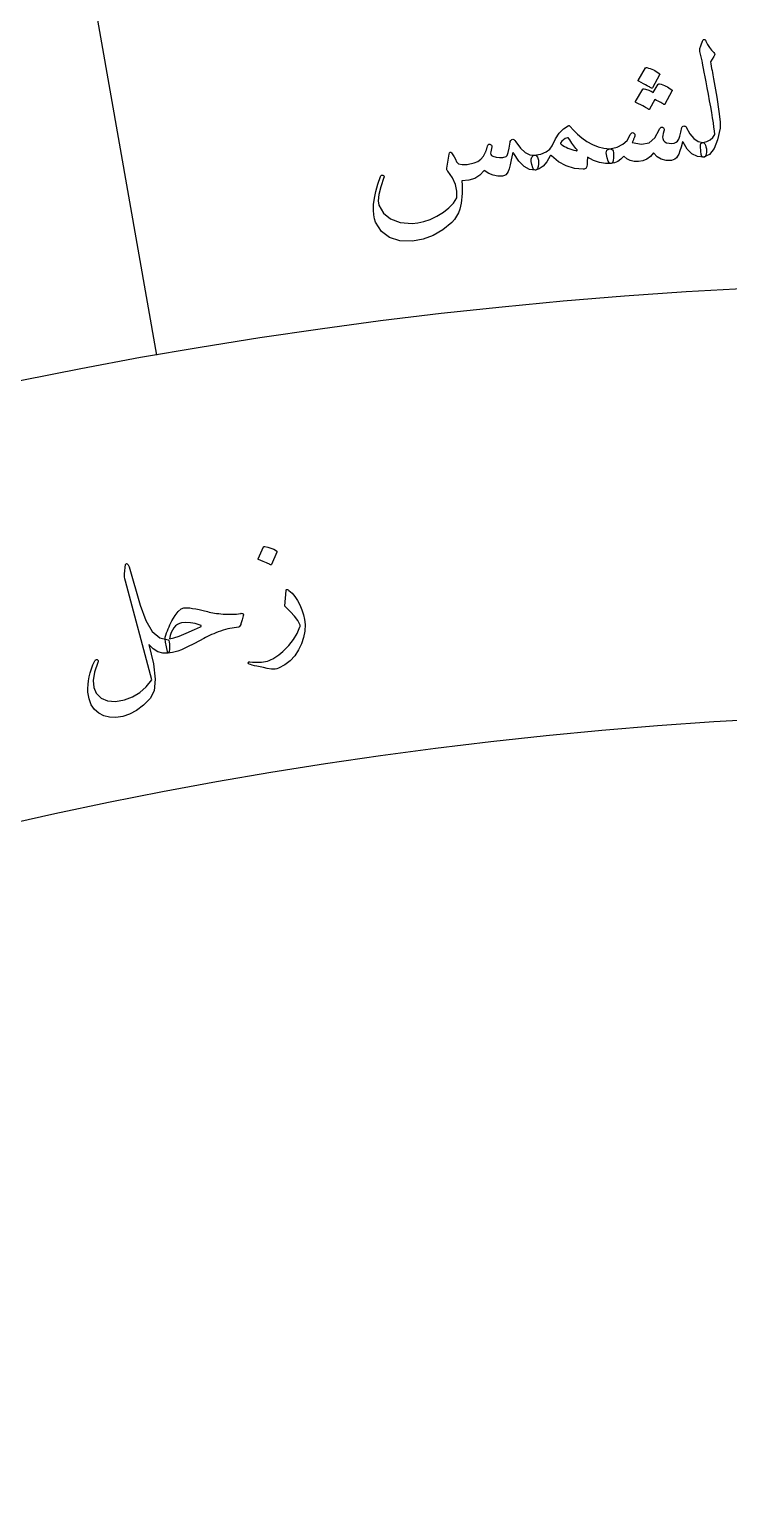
# Model space of a CAD drawing. Header units: millimetres. Extents: x -77 to 77, y -78 to 103.
# Drawn here: x -11.31 to -3.14, y 42.29 to 59.52 of the extents above; entities that cross this region are included whole.
import ezdxf

# ---------------------------------------------------------------- set-up
doc = ezdxf.new("R2010")
doc.units = ezdxf.units.MM
for name, color, linetype in [('ENGRAVE', 7, 'Continuous'), ('ENGRAVE_FINE', 8, 'Continuous'), ('TEXT', 5, 'Continuous')]:
    doc.layers.add(name, color=color, linetype=linetype)

msp = doc.modelspace()

# ---------------------------------------------------------------- linework, layer by layer
at = {"layer": 'ENGRAVE'}
for radius in [75.95, 75.95, 73.9156, 70.1375, 70.1375, 67.1538, 61.6125, 61.6125, 56.575, 56.575, 51.5375, 51.5375]:
    msp.add_circle((0, 0), radius, dxfattribs=at)
at = {"layer": 'ENGRAVE_FINE'}
msp.add_lwpolyline([(-10.6989, 60.6765), (-9.8241, 55.7155)], dxfattribs=at)
at = {"layer": 'TEXT'}
for points in [[(-3.4711, 59.3002), (-3.4598, 59.3323), (-3.451, 59.3578), (-3.4447, 59.3766), (-3.441, 59.3887), (-3.438, 59.3965), (-3.434, 59.4021), (-3.4288, 59.4057), (-3.4225, 59.4071), (-3.4152, 59.4064), (-3.409, 59.4031), (-3.4039, 59.3974), (-3.3999, 59.3892), (-3.3813, 59.3489), (-3.3598, 59.3129), (-3.3353, 59.2811), (-3.308, 59.2536), (-3.3003, 59.2448), (-3.2976, 59.2344), (-3.3, 59.2226), (-3.3075, 59.2093), (-3.347, 59.1473), (-3.3425, 59.1208), (-3.3381, 59.0948), (-3.3338, 59.0692), (-3.3294, 59.0442), (-3.3251, 59.0196), (-3.3208, 58.9955), (-3.3166, 58.9719), (-3.3124, 58.9487), (-3.2735, 58.7345), (-3.2479, 58.5667), (-3.2353, 58.4455), (-3.2356, 58.3708), (-3.2643, 58.2336), (-3.3058, 58.1311), (-3.3602, 58.0633), (-3.4275, 58.0301), (-3.4294, 58.03), (-3.4313, 58.0298), (-3.4332, 58.0297), (-3.4351, 58.0296), (-3.4471, 58.0398), (-3.4558, 58.0641), (-3.4614, 58.1025), (-3.4637, 58.1552), (-3.463, 58.1748), (-3.4585, 58.1893), (-3.45, 58.1987), (-3.4377, 58.203), (-3.3896, 58.2156), (-3.3502, 58.2356), (-3.3193, 58.263), (-3.297, 58.2979), (-3.3009, 58.3381), (-3.3064, 58.3837), (-3.3136, 58.4347), (-3.3224, 58.4912), (-3.3327, 58.5529), (-3.3444, 58.6196), (-3.3576, 58.6913), (-3.3721, 58.768), (-3.3857, 58.8433), (-3.3983, 58.9111), (-3.4097, 58.9711), (-3.4199, 59.0236), (-3.4287, 59.0684), (-3.4358, 59.1056), (-3.4413, 59.1351), (-3.4452, 59.1571), (-3.4711, 59.2655), (-3.4723, 59.2763), (-3.4727, 59.2856), (-3.4724, 59.2936), (-3.4711, 59.3002)], [(-4.1061, 59.0744), (-4.1038, 59.0769), (-4.1005, 59.0786), (-4.0962, 59.0794), (-4.0908, 59.0793), (-4.0712, 59.0735), (-4.0521, 59.067), (-4.0336, 59.0597), (-4.0156, 59.0516), (-3.9981, 59.0427), (-3.9809, 59.0328), (-3.964, 59.0219), (-3.9475, 59.0099), (-3.9433, 59.0055), (-3.941, 59.0012), (-3.9407, 58.997), (-3.9424, 58.9929), (-4.0256, 58.8407), (-4.0288, 58.8378), (-4.0332, 58.8372), (-4.0386, 58.839), (-4.0452, 58.8432), (-4.051, 58.8466), (-4.0599, 58.8518), (-4.0722, 58.8587), (-4.0878, 58.8672), (-4.1069, 58.8775), (-4.1297, 58.8894), (-4.1564, 58.903), (-4.1868, 58.9182), (-4.1909, 58.9208), (-4.193, 58.9235), (-4.1932, 58.9264), (-4.1915, 58.9294)], [(-3.9585, 58.8838), (-3.9562, 58.8864), (-3.9529, 58.888), (-3.9486, 58.8888), (-3.9432, 58.8887), (-3.9237, 58.8829), (-3.9047, 58.8763), (-3.8863, 58.869), (-3.8684, 58.8608), (-3.851, 58.8519), (-3.8339, 58.8419), (-3.817, 58.8309), (-3.8005, 58.819), (-3.7972, 58.8152), (-3.7956, 58.8111), (-3.7957, 58.8066), (-3.7975, 58.8018), (-3.8807, 58.6498), (-3.8831, 58.6477), (-3.8868, 58.6474), (-3.8919, 58.649), (-3.8983, 58.6524), (-3.9025, 58.6548), (-3.9092, 58.6585), (-3.9182, 58.6634), (-3.9295, 58.6697), (-3.9433, 58.677), (-3.9595, 58.6855), (-3.978, 58.695), (-3.9989, 58.7055), (-4.0591, 58.5933), (-4.0623, 58.5904), (-4.0666, 58.5899), (-4.072, 58.5917), (-4.0786, 58.5958), (-4.0843, 58.5993), (-4.0933, 58.6044), (-4.1055, 58.6113), (-4.121, 58.6198), (-4.14, 58.6301), (-4.1628, 58.642), (-4.1894, 58.6555), (-4.2197, 58.6707), (-4.2229, 58.6734), (-4.2244, 58.6762), (-4.2243, 58.6791), (-4.2224, 58.6821), (-4.1375, 58.8271), (-4.1353, 58.8297), (-4.132, 58.8313), (-4.1277, 58.8321), (-4.1223, 58.832), (-4.1085, 58.828), (-4.0947, 58.8236), (-4.0811, 58.8188), (-4.0675, 58.8137), (-4.0542, 58.808), (-4.0412, 58.8017), (-4.0285, 58.7948), (-4.0161, 58.7873)], [(-5.0104, 58.3979), (-5.0052, 58.4003), (-5.0005, 58.4007), (-4.9963, 58.3991), (-4.9928, 58.3955), (-4.951, 58.3477), (-4.9036, 58.3017), (-4.8506, 58.2576), (-4.7921, 58.2153), (-4.7286, 58.1783), (-4.6626, 58.1515), (-4.5941, 58.135), (-4.5231, 58.1287), (-4.507, 58.1263), (-4.4949, 58.1179), (-4.4869, 58.1037), (-4.4831, 58.0836), (-4.4812, 58.0288), (-4.4849, 57.9893), (-4.4945, 57.965), (-4.5097, 57.956), (-4.5756, 57.9569), (-4.6437, 57.9696), (-4.714, 57.9941), (-4.7865, 58.0304), (-4.7876, 57.9821), (-4.7901, 57.9456), (-4.794, 57.9207), (-4.7994, 57.9076), (-4.8068, 57.9002), (-4.8151, 57.8947), (-4.8243, 57.8911), (-4.8344, 57.8893), (-4.9389, 57.8989), (-5.0359, 57.9286), (-5.1255, 57.9784), (-5.2076, 58.0482), (-5.2108, 58.0507), (-5.2141, 58.051), (-5.2174, 58.0492), (-5.2208, 58.0451), (-5.2626, 57.9777), (-5.3054, 57.9277), (-5.3492, 57.8953), (-5.3942, 57.8804), (-5.404, 57.8814), (-5.4125, 57.8864), (-5.4198, 57.8954), (-5.4257, 57.9084), (-5.4379, 57.9476), (-5.4435, 57.9811), (-5.4427, 58.009), (-5.4352, 58.0312), (-5.4293, 58.0402), (-5.4232, 58.0468), (-5.4169, 58.0511), (-5.4103, 58.0529), (-5.3299, 58.0683), (-5.2679, 58.0921), (-5.2242, 58.1243), (-5.1987, 58.165), (-5.1611, 58.2464), (-5.1171, 58.3123), (-5.0669, 58.3628), (-5.0104, 58.3979)], [(-5.0059, 58.2553), (-5.0084, 58.2575), (-5.0115, 58.2587), (-5.0152, 58.2589), (-5.0196, 58.258), (-5.0457, 58.2477), (-5.0674, 58.235), (-5.0848, 58.2201), (-5.0979, 58.2029), (-5.1008, 58.1962), (-5.1011, 58.1905), (-5.0989, 58.1858), (-5.0941, 58.182), (-5.0753, 58.1695), (-5.0556, 58.158), (-5.0352, 58.1474), (-5.0141, 58.1377), (-4.9922, 58.1289), (-4.9695, 58.121), (-4.9461, 58.114), (-4.9219, 58.1079), (-4.9158, 58.107), (-4.911, 58.1069), (-4.9077, 58.1077), (-4.9057, 58.1093), (-4.9051, 58.1115), (-4.9059, 58.1141), (-4.908, 58.1171), (-4.9114, 58.1204), (-4.9223, 58.1335), (-4.9335, 58.1478), (-4.9451, 58.163), (-4.9569, 58.1793), (-4.969, 58.1967), (-4.9812, 58.2152), (-4.9935, 58.2347), (-5.0059, 58.2553)], [(-4.2903, 58.2854), (-4.2851, 58.2962), (-4.2792, 58.305), (-4.2727, 58.3116), (-4.2656, 58.3161), (-4.2582, 58.3182), (-4.2512, 58.3177), (-4.2445, 58.3144), (-4.238, 58.3085), (-4.2332, 58.3003), (-4.2314, 58.2902), (-4.2325, 58.2781), (-4.2367, 58.2642), (-4.24, 58.2571), (-4.2431, 58.2497), (-4.2461, 58.2422), (-4.249, 58.2343), (-4.252, 58.2264), (-4.2553, 58.2184), (-4.259, 58.2105), (-4.263, 58.2024), (-4.1539, 58.1827), (-4.0651, 58.2007), (-3.9964, 58.2564), (-3.9477, 58.3501), (-3.9425, 58.3609), (-3.9369, 58.3696), (-3.931, 58.3762), (-3.9247, 58.3806), (-3.9173, 58.3828), (-3.9103, 58.3825), (-3.9036, 58.3798), (-3.8972, 58.3747), (-3.8923, 58.3676), (-3.8899, 58.3588), (-3.8901, 58.3484), (-3.8928, 58.3364), (-3.9007, 58.3073), (-3.9056, 58.283), (-3.9074, 58.2634), (-3.9062, 58.2487), (-3.8982, 58.2281), (-3.883, 58.2121), (-3.8607, 58.2007), (-3.8313, 58.1939), (-3.7997, 58.1921), (-3.7728, 58.1958), (-3.7505, 58.2049), (-3.7329, 58.2195), (-3.7183, 58.2425), (-3.7048, 58.2768), (-3.6925, 58.3223), (-3.6814, 58.3791), (-3.6797, 58.3859), (-3.6754, 58.391), (-3.6686, 58.3943), (-3.6593, 58.3959), (-3.6497, 58.3955), (-3.6418, 58.3931), (-3.6357, 58.3887), (-3.6315, 58.3822), (-3.5891, 58.3056), (-3.5424, 58.2503), (-3.4913, 58.2161), (-3.4358, 58.2031), (-3.4241, 58.199), (-3.4143, 58.189), (-3.4062, 58.173), (-3.4001, 58.1512), (-3.3952, 58.1275), (-3.3931, 58.1058), (-3.3937, 58.0862), (-3.3971, 58.0685), (-3.4024, 58.0522), (-3.4089, 58.0403), (-3.4166, 58.033), (-3.4256, 58.0302), (-3.4993, 58.0377), (-3.5641, 58.0696), (-3.6198, 58.1258), (-3.6667, 58.2064), (-3.669, 58.2106), (-3.6714, 58.2119), (-3.6738, 58.2103), (-3.6763, 58.2058), (-3.6905, 58.15), (-3.7044, 58.1042), (-3.718, 58.0682), (-3.7312, 58.0422), (-3.7461, 58.0233), (-3.763, 58.0088), (-3.7819, 57.9988), (-3.8028, 57.9932), (-3.8666, 57.9932), (-3.9231, 58.0078), (-3.9722, 58.0372), (-4.014, 58.0812), (-4.0507, 58.0398), (-4.0925, 58.0092), (-4.1393, 57.9892), (-4.1911, 57.9799), (-4.2416, 57.9809), (-4.2865, 57.9918), (-4.3255, 58.0124), (-4.3589, 58.0428), (-4.3943, 58.0072), (-4.4315, 57.9809), (-4.4706, 57.9637), (-4.5116, 57.9559), (-4.5286, 57.9626), (-4.5432, 57.9857), (-4.5556, 58.0252), (-4.5656, 58.081), (-4.5649, 58.0983), (-4.5579, 58.112), (-4.5446, 58.1221), (-4.5251, 58.1286), (-4.4398, 58.1489), (-4.3722, 58.1818), (-4.3224, 58.2273), (-4.2903, 58.2854)], [(-5.6913, 58.2059), (-5.6886, 58.216), (-5.6839, 58.2245), (-5.6775, 58.2315), (-5.6692, 58.2371), (-5.658, 58.24), (-5.6465, 58.2369), (-5.6346, 58.2277), (-5.6223, 58.2126), (-5.5674, 58.1385), (-5.5138, 58.0871), (-5.4614, 58.0586), (-5.4103, 58.0529), (-5.3856, 58.0491), (-5.3687, 58.0306), (-5.3596, 57.9974), (-5.3583, 57.9494), (-5.3619, 57.9204), (-5.369, 57.8992), (-5.3798, 57.8858), (-5.3942, 57.8804), (-5.4627, 57.8876), (-5.5275, 57.9224), (-5.5884, 57.9849), (-5.6457, 58.0749), (-5.6505, 58.0831), (-5.6549, 58.0852), (-5.659, 58.0813), (-5.6627, 58.0714), (-5.6781, 57.9985), (-5.6918, 57.9399), (-5.7036, 57.8954), (-5.7138, 57.8652), (-5.7247, 57.843), (-5.7392, 57.8264), (-5.7575, 57.8155), (-5.7794, 57.8103), (-5.8341, 57.8095), (-5.8881, 57.8201), (-5.9413, 57.8421), (-5.9938, 57.8756), (-6.0435, 57.8218), (-6.1035, 57.7838), (-6.1737, 57.7615), (-6.2543, 57.755), (-6.2515, 57.7045), (-6.2504, 57.6567), (-6.251, 57.6116), (-6.2533, 57.5693), (-6.2574, 57.5295), (-6.2631, 57.4922), (-6.2706, 57.4574), (-6.2797, 57.425), (-6.2955, 57.3815), (-6.3164, 57.3411), (-6.3424, 57.3038), (-6.3734, 57.2695), (-6.4783, 57.1826), (-6.5897, 57.1171), (-6.7076, 57.0728), (-6.8322, 57.0498), (-6.9786, 57.0528), (-7.0993, 57.0904), (-7.1945, 57.1628), (-7.2643, 57.27), (-7.2776, 57.3092), (-7.2858, 57.357), (-7.2889, 57.4135), (-7.2869, 57.4786), (-7.2783, 57.5512), (-7.2617, 57.6298), (-7.2372, 57.7145), (-7.2046, 57.8052), (-7.2014, 57.8116), (-7.1978, 57.8163), (-7.1937, 57.8193), (-7.1891, 57.8207), (-7.1829, 57.8209), (-7.1774, 57.8198), (-7.1728, 57.8173), (-7.1689, 57.8135), (-7.1662, 57.8089), (-7.1648, 57.8039), (-7.1649, 57.7984), (-7.1663, 57.7925), (-7.2038, 57.6837), (-7.2259, 57.5935), (-7.2326, 57.522), (-7.2242, 57.4691), (-7.1704, 57.3752), (-7.0881, 57.3086), (-6.9773, 57.2691), (-6.8379, 57.2566), (-6.7703, 57.2619), (-6.6994, 57.2778), (-6.6252, 57.3041), (-6.5476, 57.3409), (-6.4708, 57.3869), (-6.4065, 57.4381), (-6.3546, 57.4947), (-6.3152, 57.5567), (-6.3123, 57.6338), (-6.3288, 57.7111), (-6.3649, 57.7887), (-6.4205, 57.8666), (-6.4262, 57.8755), (-6.4298, 57.8844), (-6.4311, 57.8934), (-6.4303, 57.9023), (-6.404, 58.066), (-6.3994, 58.081), (-6.3929, 58.0885), (-6.3847, 58.0884), (-6.3747, 58.0808), (-6.3599, 58.0589), (-6.3454, 58.0346), (-6.3312, 58.0079), (-6.3171, 57.9786), (-6.2945, 57.9548), (-6.2526, 57.9445), (-6.1914, 57.9476), (-6.111, 57.964), (-6.0683, 57.9811), (-6.0321, 58.0075), (-6.0024, 58.0432), (-5.9791, 58.088), (-5.976, 58.0943), (-5.9732, 58.101), (-5.9706, 58.1079), (-5.9684, 58.1152), (-5.9662, 58.1228), (-5.9641, 58.1304), (-5.962, 58.1382), (-5.9599, 58.1461), (-5.9556, 58.1611), (-5.9505, 58.1722), (-5.9449, 58.1796), (-5.9386, 58.1831), (-5.9328, 58.1838), (-5.9269, 58.1829), (-5.9209, 58.1802), (-5.9146, 58.1759), (-5.9093, 58.1712), (-5.9059, 58.1656), (-5.9042, 58.1592), (-5.9044, 58.1518), (-5.9179, 58.0943), (-5.9186, 58.0772), (-5.9148, 58.0632), (-5.9064, 58.0523), (-5.8936, 58.0445), (-5.8542, 58.0312), (-5.815, 58.0258), (-5.7758, 58.0284), (-5.7367, 58.0389), (-5.7248, 58.0525), (-5.7133, 58.0848), (-5.7021, 58.1359), (-5.6913, 58.2059)], [(-8.5731, 53.4759), (-8.5712, 53.4784), (-8.5684, 53.4802), (-8.5645, 53.4813), (-8.5596, 53.4816), (-8.5234, 53.4734), (-8.4887, 53.4619), (-8.4555, 53.447), (-8.4238, 53.4288), (-8.4205, 53.4257), (-8.4188, 53.4225), (-8.4186, 53.419), (-8.4199, 53.4152), (-8.4812, 53.2708), (-8.4837, 53.2672), (-8.4875, 53.2658), (-8.4926, 53.2667), (-8.4989, 53.2698), (-8.5043, 53.2725), (-8.5129, 53.2764), (-8.5246, 53.2816), (-8.5394, 53.2881), (-8.5575, 53.2958), (-8.5792, 53.3048), (-8.6044, 53.3149), (-8.6332, 53.3262), (-8.6372, 53.3282), (-8.6393, 53.3305), (-8.6397, 53.3331), (-8.6384, 53.336)], [(-10.0171, 52.7933), (-9.9514, 52.6143), (-9.8749, 52.4871), (-9.7878, 52.4118), (-9.6899, 52.3881), (-9.6825, 52.3806), (-9.6774, 52.3638), (-9.6746, 52.3376), (-9.674, 52.3021), (-9.6747, 52.2739), (-9.6782, 52.2533), (-9.6844, 52.2401), (-9.6933, 52.2345), (-9.7533, 52.2322), (-9.81, 52.2483), (-9.8637, 52.2827), (-9.9143, 52.3355), (-9.862, 52.1094), (-9.8421, 51.9288), (-9.8541, 51.7938), (-9.8982, 51.7043), (-9.9798, 51.6246), (-10.0603, 51.5629), (-10.1398, 51.5194), (-10.2184, 51.4939), (-10.2997, 51.4823), (-10.3739, 51.4847), (-10.4412, 51.5011), (-10.5015, 51.5316), (-10.552, 51.5751), (-10.5899, 51.6305), (-10.6151, 51.6979), (-10.6275, 51.7773), (-10.6286, 51.8209), (-10.6267, 51.865), (-10.6217, 51.9098), (-10.6135, 51.9553), (-10.6021, 52.0013), (-10.5874, 52.0481), (-10.5694, 52.0955), (-10.548, 52.1436), (-10.5444, 52.149), (-10.5401, 52.1532), (-10.5352, 52.1562), (-10.5296, 52.158), (-10.5246, 52.1583), (-10.5201, 52.1573), (-10.5159, 52.1547), (-10.5121, 52.1508), (-10.5094, 52.1457), (-10.5085, 52.1395), (-10.5094, 52.1323), (-10.5121, 52.1241), (-10.55, 52.0105), (-10.5654, 51.9128), (-10.5586, 51.831), (-10.5297, 51.7652), (-10.4724, 51.7075), (-10.3982, 51.6753), (-10.307, 51.6684), (-10.1987, 51.6869), (-10.1063, 51.7211), (-10.0226, 51.7713), (-9.9476, 51.8374), (-9.8813, 51.9196), (-10.1872, 53.0726), (-10.1944, 53.1002), (-10.1992, 53.1238), (-10.2017, 53.1433), (-10.2019, 53.1589), (-10.1886, 53.2684), (-10.1776, 53.2796), (-10.167, 53.2787), (-10.1569, 53.2657), (-10.1471, 53.2407)], [(-8.3101, 52.9666), (-8.3096, 52.9699), (-8.3088, 52.9725), (-8.3077, 52.9746), (-8.3062, 52.976), (-8.3014, 52.9772), (-8.2951, 52.976), (-8.2873, 52.9723), (-8.278, 52.9663), (-8.2406, 52.9337), (-8.2065, 52.8946), (-8.176, 52.849), (-8.1489, 52.7968), (-8.1253, 52.7398), (-8.1075, 52.6828), (-8.0954, 52.6258), (-8.089, 52.5688), (-8.0928, 52.4919), (-8.1069, 52.4164), (-8.1312, 52.3425), (-8.1657, 52.27), (-8.2099, 52.2023), (-8.2633, 52.1444), (-8.3261, 52.0962), (-8.3981, 52.0577), (-8.4179, 52.05), (-8.4381, 52.0455), (-8.4589, 52.0442), (-8.4802, 52.0462), (-8.5301, 52.0551), (-8.5752, 52.0636), (-8.6155, 52.0717), (-8.6511, 52.0792), (-8.6818, 52.0864), (-8.7075, 52.0931), (-8.7283, 52.0995), (-8.744, 52.1054), (-8.7474, 52.1075), (-8.75, 52.1097), (-8.7517, 52.1121), (-8.7526, 52.1146), (-8.7528, 52.118), (-8.7524, 52.1213), (-8.7513, 52.1245), (-8.7495, 52.1276), (-8.7469, 52.1301), (-8.7436, 52.1317), (-8.7394, 52.1322), (-8.7344, 52.1319), (-8.7039, 52.1288), (-8.6748, 52.127), (-8.6473, 52.1263), (-8.6213, 52.1267), (-8.5966, 52.1284), (-8.573, 52.1314), (-8.5504, 52.1356), (-8.529, 52.141), (-8.5078, 52.1481), (-8.4863, 52.1571), (-8.4642, 52.168), (-8.4417, 52.1809), (-8.4187, 52.1959), (-8.3954, 52.213), (-8.3716, 52.2323), (-8.3473, 52.2537), (-8.2802, 52.3209), (-8.2246, 52.391), (-8.1805, 52.4641), (-8.148, 52.5402), (-8.1461, 52.5463), (-8.1456, 52.553), (-8.1465, 52.5604), (-8.1489, 52.5684), (-8.1745, 52.6141), (-8.2113, 52.6636), (-8.2594, 52.7169), (-8.3188, 52.7739), (-8.3216, 52.7776), (-8.3235, 52.7811), (-8.3244, 52.7843), (-8.3244, 52.7872)], [(-9.2289, 52.7183), (-9.2097, 52.7137), (-9.1895, 52.7094), (-9.1683, 52.7054), (-9.1459, 52.7017), (-9.1226, 52.6982), (-9.0981, 52.6951), (-9.0727, 52.6922), (-9.0461, 52.6896), (-9.0194, 52.6882), (-8.9929, 52.6874), (-8.9668, 52.687), (-8.941, 52.6871), (-8.9155, 52.6881), (-8.8905, 52.6901), (-8.8658, 52.6933), (-8.8416, 52.6977), (-8.8342, 52.6985), (-8.8275, 52.6983), (-8.8216, 52.697), (-8.8163, 52.6948), (-8.8123, 52.6913), (-8.81, 52.6861), (-8.8094, 52.6793), (-8.8105, 52.6709), (-8.8154, 52.6538), (-8.8199, 52.6379), (-8.824, 52.6231), (-8.8277, 52.6095), (-8.8312, 52.5972), (-8.8346, 52.5862), (-8.8379, 52.5765), (-8.8411, 52.5682), (-8.8475, 52.5547), (-8.854, 52.5448), (-8.8607, 52.5383), (-8.8675, 52.5354), (-8.8914, 52.5336), (-8.916, 52.5307), (-8.9412, 52.5269), (-8.9669, 52.522), (-8.9933, 52.5161), (-9.0202, 52.5089), (-9.0477, 52.5005), (-9.0757, 52.4909), (-9.1036, 52.4807), (-9.1306, 52.4703), (-9.1566, 52.4599), (-9.1818, 52.4494), (-9.206, 52.4387), (-9.2293, 52.4277), (-9.2516, 52.4164), (-9.273, 52.4049), (-9.3828, 52.3461), (-9.4699, 52.3016), (-9.5346, 52.2715), (-9.577, 52.2559), (-9.6078, 52.2483), (-9.6377, 52.2421), (-9.6668, 52.2374), (-9.695, 52.2341), (-9.7103, 52.3073), (-9.7202, 52.3625), (-9.7248, 52.3998), (-9.724, 52.4192), (-9.7161, 52.4445), (-9.7076, 52.4694), (-9.6986, 52.494), (-9.6891, 52.5182), (-9.679, 52.5421), (-9.6684, 52.5656), (-9.6574, 52.5888), (-9.6457, 52.6116), (-9.6081, 52.6751), (-9.5723, 52.7215), (-9.5381, 52.7509), (-9.5058, 52.7633), (-9.4877, 52.7643), (-9.4648, 52.7636), (-9.4372, 52.761), (-9.4048, 52.7565), (-9.3676, 52.7501), (-9.326, 52.7416), (-9.2797, 52.731), (-9.2289, 52.7183)], [(-9.3149, 52.561), (-9.3725, 52.5782), (-9.4281, 52.5884), (-9.4815, 52.5915), (-9.5328, 52.5877), (-9.5579, 52.5805), (-9.5813, 52.5682), (-9.6032, 52.5509), (-9.6234, 52.5285), (-9.6405, 52.5027), (-9.6545, 52.473), (-9.6653, 52.4394), (-9.6729, 52.402), (-9.6248, 52.4122), (-9.5603, 52.4333), (-9.4793, 52.4653), (-9.3818, 52.5082), (-9.3112, 52.5403), (-9.3076, 52.5427), (-9.3049, 52.545), (-9.3031, 52.5471), (-9.3021, 52.549), (-9.302, 52.5519), (-9.304, 52.5549), (-9.3083, 52.5579), (-9.3149, 52.561)]]:
    msp.add_lwpolyline(points, close=True, dxfattribs=at)

doc.saveas('drawing.dxf')
